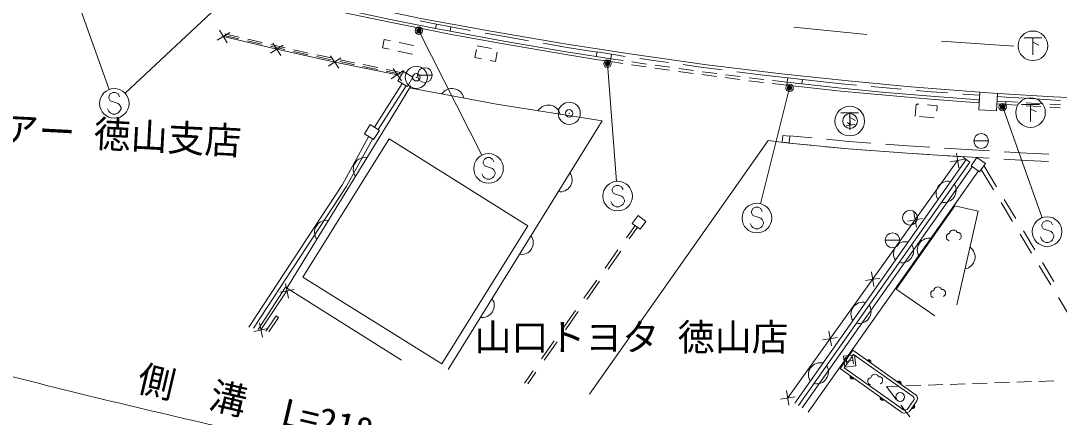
# Model space of a CAD drawing. Units: millimetres, scale not verified. Extents: x 40000 to 680000, y 20000 to 380000.
# Drawn here: x 204009 to 274254, y 234392 to 261188 of the extents above; entities that cross this region are included whole.
import ezdxf
from ezdxf.enums import TextEntityAlignment as Align

# ---------------------------------------------------------------- set-up
doc = ezdxf.new("R2010")
doc.units = ezdxf.units.MM
doc.header["$LTSCALE"] = 1000
doc.header["$PDMODE"] = 32
doc.header["$PDSIZE"] = 500
for name, color, linetype, lineweight in [('M-BGD', 7, 'Continuous', 13), ('M-BGD-EXST', 7, 'Continuous', 13), ('M-BMK-ROW', 30, 'Continuous', 13), ('M-STR-HTXT', 7, 'Continuous', 13), ('M-STR-STRC', 7, 'Continuous', 13)]:
    doc.layers.add(name, color=color, linetype=linetype, lineweight=lineweight)
doc.layers.add('M-BMK-HTXT', color=7, linetype='Continuous')
doc.styles.add('ＭＳ ゴシック', font='')
doc.styles.get('ＭＳ ゴシック').set_extended_font_data('MS Gothic')

msp = doc.modelspace()

# ---------------------------------------------------------------- linework, layer by layer
at = {"layer": 'M-BGD'}
for p, q in [((232122, 260967), (231032, 261184)), ((232065, 260672), (232120, 260967)), ((233110, 260783), (232122, 260967)), ((233056, 260488), (233110, 260783)), ((234435, 260539), (233110, 260783)), ((218142, 260395), (217289, 259873)), ((217455, 260561), (217976, 259707)), ((218755, 259964), (217781, 260192)), ((218779, 260082), (217805, 260309)), ((220337, 259717), (219363, 259945)), ((228479, 259357), (228596, 259922)), ((228596, 259922), (229010, 259836)), ((236744, 260115), (235419, 260358)), ((238358, 259838), (236744, 260115)), ((220313, 259600), (219339, 259827)), ((221873, 259245), (220897, 259466)), ((221750, 259532), (220908, 258994)), ((221897, 259363), (220922, 259583)), ((221060, 259684), (221598, 258842)), ((223458, 259010), (222482, 259231)), ((228935, 259262), (228479, 259357)), ((229598, 259714), (230577, 259510)), ((234731, 258701), (234830, 259241)), ((234879, 259503), (235862, 259321)), ((240958, 259391), (239344, 259668)), ((242988, 259076), (240958, 259391)), ((223434, 258893), (222458, 259113)), ((224998, 258558), (224020, 258767)), ((225022, 258676), (224044, 258884)), ((225660, 258678), (224827, 258126)), ((224967, 258819), (225520, 257985)), ((226532, 258354), (225609, 258551)), ((230491, 258938), (229523, 259140)), ((230494, 258948), (230491, 258938)), ((235175, 258619), (234731, 258701)), ((236125, 258444), (235765, 258510)), ((236240, 259067), (236125, 258444)), ((243899, 258427), (242911, 258582)), ((243930, 258624), (243901, 258426)), ((244754, 258501), (243930, 258624)), ((244896, 258783), (243975, 258921)), ((246806, 258497), (245885, 258635)), ((226507, 258237), (225585, 258433)), ((226563, 258225), (226507, 258237)), ((226587, 258343), (226532, 258354)), ((228131, 257904), (227151, 258105)), ((228155, 258021), (227175, 258222)), ((229722, 257700), (228742, 257901)), ((229899, 257819), (229066, 257266)), ((229206, 257959), (229759, 257126)), ((244731, 258302), (243901, 258426)), ((246314, 258065), (245325, 258213)), ((246336, 258264), (245347, 258412)), ((247824, 258358), (246806, 258497)), ((247898, 257843), (246907, 257979)), ((247921, 258042), (246930, 258178)), ((249506, 257826), (248515, 257961)), ((249834, 258083), (248815, 258223)), ((251458, 257875), (249834, 258083)), ((229698, 257583), (228718, 257783)), ((229518, 257123), (229889, 257752)), ((230163, 256743), (229518, 257123)), ((229889, 257752), (230534, 257372)), ((230534, 257372), (230163, 256743)), ((230842, 257515), (231842, 257515)), ((249484, 257627), (248493, 257762)), ((251070, 257420), (250078, 257548)), ((251093, 257619), (250101, 257747)), ((252657, 257216), (251665, 257344)), ((252680, 257415), (251688, 257543)), ((254073, 257538), (252450, 257747)), ((254013, 257042), (253252, 257140)), ((254037, 257241), (253275, 257339)), ((254267, 257215), (254037, 257241)), ((255891, 257332), (254073, 257538)), ((255857, 257034), (254863, 257147)), ((257102, 257192), (256887, 257215)), ((259526, 256934), (257102, 257192)), ((229809, 256952), (227941, 253992)), ((230068, 256799), (228195, 253832)), ((254244, 257016), (254013, 257042)), ((255834, 256835), (254841, 256948)), ((256832, 256718), (255833, 256835)), ((260541, 256839), (259526, 256934)), ((262551, 256649), (261536, 256745)), ((263571, 256563), (262551, 256649)), ((265587, 256395), (264567, 256480)), ((266726, 256310), (265587, 256395)), ((268862, 256151), (267723, 256236)), ((268840, 255852), (268825, 255652)), ((270669, 256030), (270066, 256065)), ((270651, 255730), (270639, 255531)), ((271427, 255679), (270651, 255730)), ((271906, 255948), (270671, 256030)), ((274349, 255810), (271906, 255948)), ((264511, 254741), (264580, 255562)), ((264580, 255562), (264755, 255547)), ((265353, 255498), (265993, 255444)), ((265993, 255444), (265964, 255088)), ((270639, 255531), (270036, 255566)), ((271420, 255479), (270638, 255531)), ((273017, 255385), (272019, 255441)), ((273024, 255585), (272026, 255641)), ((274323, 255311), (273616, 255351)), ((274334, 255510), (273623, 255551)), ((260140, 254140), (259937, 254316)), ((260140, 254140), (260062, 254775)), ((265791, 254635), (264795, 254718)), ((227255, 253550), (227649, 254176)), ((227649, 254176), (228273, 253782)), ((228273, 253782), (227879, 253157)), ((260438, 254176), (259842, 254103)), ((223089, 243859), (228923, 253203)), ((225772, 250117), (227541, 253335)), ((226030, 249963), (227804, 253190)), ((227879, 253157), (227255, 253550)), ((228923, 253203), (238317, 247338)), ((254555, 253091), (252269, 249830)), ((257477, 252774), (255978, 252921)), ((257523, 253272), (256027, 253419)), ((260014, 253028), (258518, 253175)), ((261504, 252918), (260014, 253028)), ((268472, 253064), (269472, 253064)), ((259971, 252530), (258472, 252677)), ((261466, 252420), (259971, 252530)), ((263957, 252236), (262463, 252346)), ((263991, 252735), (262501, 252845)), ((265466, 252142), (263957, 252236)), ((265498, 252641), (263991, 252735)), ((268004, 252485), (266496, 252579)), ((267461, 251254), (267298, 252240)), ((269532, 252396), (268004, 252485)), ((272059, 252249), (270530, 252338)), ((273554, 252181), (272059, 252249)), ((267379, 251747), (255887, 235694)), ((267957, 251810), (256367, 235351)), ((256612, 235178), (268202, 251637)), ((267974, 251986), (266464, 252080)), ((267873, 251829), (266886, 251665)), ((267957, 251810), (267731, 252001)), ((268202, 251637), (267957, 251810)), ((269504, 251897), (267974, 251986)), ((268294, 251376), (268689, 251944)), ((268689, 251944), (269262, 251546)), ((269262, 251546), (268867, 250977)), ((272033, 251750), (270502, 251839)), ((273531, 251682), (272033, 251750)), ((256862, 235030), (268371, 251322)), ((257271, 234741), (268782, 251037)), ((268867, 250977), (268294, 251376)), ((268972, 251129), (269802, 249755)), ((270020, 249975), (269160, 251398)), ((219444, 240478), (225772, 250117)), ((219755, 240406), (226030, 249963)), ((242472, 235958), (252269, 249830)), ((270319, 248899), (271095, 247616)), ((271313, 247835), (270537, 249119)), ((245367, 247493), (245765, 248021)), ((245765, 248021), (246295, 247621)), ((264588, 247241), (264425, 248227)), ((238317, 247338), (232483, 237994)), ((245559, 247348), (244979, 246521)), ((245897, 247094), (245367, 247493)), ((246295, 247621), (245897, 247094)), ((265000, 247816), (264013, 247652)), ((245168, 246442), (245719, 247228)), ((266632, 246664), (266622, 246582)), ((266622, 246582), (266632, 246503)), ((266665, 246728), (266632, 246664)), ((266719, 246775), (266665, 246728)), ((266796, 246805), (266719, 246775)), ((266836, 246810), (266796, 246805)), ((266849, 246872), (266836, 246810)), ((266864, 246914), (266849, 246872)), ((266898, 246959), (266864, 246914)), ((266973, 247008), (266898, 246959)), ((267030, 247035), (266973, 247008)), ((267109, 247045), (267030, 247035)), ((267191, 247035), (267109, 247045)), ((267278, 246985), (267191, 247035)), ((267325, 246931), (267278, 246985)), ((267352, 246873), (267325, 246931)), ((267392, 246878), (267352, 246873)), ((267474, 246868), (267392, 246878)), ((267538, 246836), (267474, 246868)), ((267585, 246781), (267538, 246836)), ((267615, 246704), (267585, 246781)), ((267625, 246625), (267615, 246704)), ((267615, 246543), (267625, 246625)), ((271612, 246760), (272388, 245476)), ((272606, 245695), (271830, 246979)), ((262476, 246354), (263476, 246354)), ((266632, 246503), (266662, 246426)), ((266662, 246426), (266731, 246354)), ((266731, 246354), (266815, 246324)), ((267490, 246407), (267565, 246456)), ((267565, 246456), (267615, 246543)), ((244405, 245703), (243543, 244475)), ((243732, 244396), (244593, 245624)), ((272905, 244620), (273681, 243336)), ((273898, 243555), (273123, 244839)), ((232483, 237994), (223089, 243859)), ((262127, 243802), (261140, 243639)), ((261715, 243227), (261552, 244214)), ((221914, 243175), (220072, 240332)), ((229770, 238242), (221914, 243175)), ((222113, 242443), (221916, 243423)), ((242969, 243656), (242107, 242428)), ((242296, 242349), (243157, 243577)), ((265801, 243068), (265786, 243026)), ((265836, 243113), (265801, 243068)), ((265911, 243162), (265836, 243113)), ((265968, 243189), (265911, 243162)), ((266047, 243199), (265968, 243189)), ((266129, 243189), (266047, 243199)), ((266216, 243139), (266129, 243189)), ((266263, 243085), (266216, 243139)), ((266290, 243028), (266263, 243085)), ((222014, 242933), (220256, 240290)), ((222504, 243032), (221524, 242835)), ((265570, 242818), (265560, 242736)), ((265560, 242736), (265570, 242657)), ((265603, 242882), (265570, 242818)), ((265570, 242657), (265599, 242580)), ((265599, 242580), (265669, 242508)), ((265657, 242929), (265603, 242882)), ((265734, 242959), (265657, 242929)), ((265669, 242508), (265753, 242478)), ((265774, 242964), (265734, 242959)), ((265786, 243026), (265774, 242964)), ((266330, 243032), (266290, 243028)), ((266411, 243022), (266330, 243032)), ((266476, 242990), (266411, 243022)), ((266428, 242561), (266502, 242610)), ((266523, 242935), (266476, 242990)), ((266502, 242610), (266552, 242697)), ((266553, 242858), (266523, 242935)), ((266552, 242697), (266562, 242779)), ((266562, 242779), (266553, 242858)), ((274198, 242480), (274973, 241196)), ((220583, 240215), (221281, 241255)), ((220792, 240167), (221447, 241143)), ((221447, 241143), (221281, 241255)), ((241533, 241610), (240671, 240382)), ((240860, 240303), (241721, 241531)), ((220746, 240389), (219765, 240192)), ((220354, 239800), (220157, 240780)), ((240097, 239563), (239235, 238335)), ((259254, 239789), (258267, 239626)), ((258842, 239214), (258679, 240201)), ((239424, 238256), (240285, 239484)), ((259430, 237679), (260298, 238913)), ((260298, 238913), (264503, 235937)), ((259665, 238517), (260409, 238609)), ((259756, 237773), (259665, 238517)), ((259708, 237727), (260346, 238634)), ((259734, 238278), (259736, 238312)), ((259741, 238236), (259734, 238278)), ((259736, 238312), (259747, 238349)), ((259842, 238421), (259738, 238274)), ((259741, 238309), (259810, 238407)), ((259755, 238204), (259741, 238236)), ((259743, 238249), (259867, 238426)), ((259892, 238430), (259747, 238224)), ((259747, 238349), (259775, 238388)), ((259778, 238173), (259755, 238204)), ((259758, 238209), (259910, 238425)), ((259929, 238419), (259770, 238193)), ((259775, 238388), (259805, 238411)), ((259950, 238419), (259778, 238173)), ((259805, 238411), (259837, 238425)), ((259887, 237940), (259832, 238387)), ((259837, 238425), (259879, 238432)), ((260306, 238218), (259859, 238163)), ((259879, 238432), (259914, 238430)), ((259914, 238430), (259950, 238419)), ((260334, 237995), (260278, 238442)), ((264367, 235789), (260346, 238634)), ((260409, 238609), (260501, 237864)), ((261257, 238234), (261288, 238256)), ((261503, 238061), (261257, 238234)), ((261503, 238082), (261278, 238242)), ((261288, 238256), (261320, 238270)), ((261293, 238253), (261509, 238100)), ((261514, 238119), (261308, 238264)), ((261320, 238270), (261362, 238278)), ((261334, 238268), (261510, 238144)), ((261506, 238169), (261359, 238273)), ((261362, 238278), (261397, 238275)), ((261394, 238270), (261491, 238201)), ((261397, 238275), (261433, 238264)), ((261433, 238264), (261472, 238236)), ((261472, 238236), (261495, 238206)), ((261495, 238206), (261509, 238174)), ((261509, 238174), (261516, 238132)), ((261516, 238132), (261514, 238097)), ((238661, 237517), (238080, 236690)), ((238298, 236652), (238849, 237438)), ((263519, 234783), (259430, 237679)), ((263620, 234957), (259708, 237727)), ((260501, 237864), (259756, 237773)), ((261514, 238097), (261503, 238061)), ((260102, 237122), (260105, 237157)), ((260109, 237080), (260102, 237122)), ((260104, 237135), (260310, 236989)), ((260105, 237157), (260116, 237193)), ((260285, 236985), (260109, 237110)), ((260124, 237048), (260109, 237080)), ((260325, 237001), (260110, 237153)), ((260113, 237085), (260260, 236981)), ((260116, 237193), (260361, 237020)), ((260116, 237171), (260341, 237012)), ((260146, 237017), (260124, 237048)), ((260225, 236983), (260127, 237053)), ((260185, 236990), (260146, 237017)), ((260222, 236978), (260185, 236990)), ((260256, 236976), (260222, 236978)), ((260298, 236983), (260256, 236976)), ((260330, 236997), (260298, 236983)), ((260361, 237020), (260330, 236997)), ((261316, 236916), (261306, 236834)), ((261306, 236834), (261316, 236754)), ((261348, 236980), (261316, 236916)), ((261316, 236754), (261345, 236677)), ((261403, 237027), (261348, 236980)), ((261480, 237057), (261403, 237027)), ((261520, 237061), (261480, 237057)), ((261532, 237123), (261520, 237061)), ((261547, 237166), (261532, 237123)), ((261582, 237210), (261547, 237166)), ((261656, 237260), (261582, 237210)), ((261714, 237287), (261656, 237260)), ((261793, 237297), (261714, 237287)), ((261875, 237287), (261793, 237297)), ((261961, 237237), (261875, 237287)), ((262009, 237182), (261961, 237237)), ((262036, 237125), (262009, 237182)), ((262075, 237130), (262036, 237125)), ((262157, 237120), (262075, 237130)), ((262222, 237087), (262157, 237120)), ((262269, 237033), (262222, 237087)), ((262248, 236708), (262298, 236795)), ((262298, 236956), (262269, 237033)), ((262308, 236876), (262298, 236956)), ((262298, 236795), (262308, 236876)), ((263298, 236790), (263329, 236812)), ((263543, 236617), (263298, 236790)), ((263544, 236638), (263319, 236798)), ((263329, 236812), (263361, 236826)), ((263334, 236809), (263549, 236656)), ((263555, 236675), (263349, 236820)), ((263361, 236826), (263403, 236833)), ((263374, 236824), (263551, 236700)), ((263546, 236725), (263399, 236829)), ((263403, 236833), (263437, 236831)), ((263434, 236826), (263532, 236757)), ((263437, 236831), (263474, 236820)), ((263474, 236820), (263513, 236792)), ((263513, 236792), (263536, 236762)), ((263536, 236762), (263550, 236730)), ((263550, 236730), (263557, 236688)), ((270883, 236747), (269884, 236713)), ((272383, 236797), (271383, 236763)), ((273882, 236847), (272882, 236814)), ((255969, 235201), (255806, 236187)), ((261345, 236677), (261414, 236605)), ((261414, 236605), (261499, 236575)), ((262174, 236658), (262248, 236708)), ((263388, 236495), (262565, 236468)), ((262565, 236468), (263232, 235598)), ((263554, 236653), (263543, 236617)), ((263557, 236688), (263554, 236653)), ((264887, 236545), (263887, 236512)), ((266386, 236596), (265387, 236562)), ((267885, 236646), (266886, 236613)), ((269384, 236696), (268385, 236663)), ((256381, 235776), (255394, 235612)), ((262143, 235677), (262145, 235712)), ((262150, 235635), (262143, 235677)), ((262145, 235712), (262157, 235748)), ((262145, 235690), (262350, 235545)), ((262325, 235540), (262149, 235665)), ((262366, 235556), (262150, 235708)), ((262164, 235603), (262150, 235635)), ((262153, 235640), (262300, 235536)), ((262156, 235727), (262381, 235567)), ((262157, 235748), (262401, 235575)), ((262186, 235572), (262164, 235603)), ((262265, 235539), (262167, 235608)), ((262225, 235545), (262186, 235572)), ((262262, 235534), (262225, 235545)), ((262297, 235531), (262262, 235534)), ((262339, 235538), (262297, 235531)), ((262371, 235552), (262339, 235538)), ((262401, 235575), (262371, 235552)), ((264392, 235519), (263975, 234922)), ((264578, 235436), (264118, 234778)), ((263536, 235201), (264145, 234407)), ((264262, 234984), (264434, 235230)), ((264298, 234973), (264262, 234984)), ((264283, 234984), (264442, 235210)), ((264333, 234971), (264298, 234973)), ((264453, 235195), (264301, 234978)), ((264320, 234973), (264464, 235180)), ((264375, 234978), (264333, 234971)), ((264468, 235154), (264345, 234977)), ((264370, 234982), (264473, 235129)), ((264407, 234993), (264375, 234978)), ((264471, 235094), (264402, 234996)), ((264437, 235015), (264407, 234993)), ((264434, 235230), (264456, 235200)), ((264465, 235055), (264437, 235015)), ((264456, 235200), (264471, 235168)), ((264476, 235091), (264465, 235055)), ((264471, 235168), (264478, 235126)), ((264478, 235126), (264476, 235091))]:
    msp.add_line(p, q, dxfattribs=at)
for points in [[(243930, 258624), (242942, 258780), (240910, 259095), (236692, 259819), (233056, 260488), (232065, 260672), (228900, 261303), (225311, 262063), (221153, 262990), (218973, 263499), (218382, 263641), (218334, 263447)], [(242911, 258582), (240877, 258898), (236657, 259623), (233019, 260291), (232027, 260476), (228860, 261107), (225269, 261867), (221108, 262795), (218927, 263305), (218335, 263447)], [(217715, 260134), (221329, 259263), (225243, 258402), (229483, 257542)], [(230400, 256796), (229467, 255250), (222007, 243116)], [(232923, 237627), (243330, 254424), (236180, 255557), (230288, 256657)], [(268840, 255852), (265563, 256095), (262524, 256350), (259496, 256636), (257070, 256893), (256855, 256917), (255857, 257034), (255833, 256835)], [(268825, 255652), (265547, 255896), (262506, 256151), (259476, 256437), (257049, 256695), (256834, 256718)], [(270651, 255730), (270048, 255766), (270036, 255566)], [(267731, 252001), (263957, 252236), (259971, 252530), (255978, 252921), (254555, 253091), (252269, 249830)], [(267328, 241997), (268779, 248311), (267193, 248677), (263224, 243053), (265844, 241239)]]:
    msp.add_lwpolyline(points, dxfattribs=at)
for points in [[(243970, 258931), (243922, 258626), (242942, 258780), (242990, 259085)], [(256885, 257222), (256849, 256917), (255857, 257034), (255893, 257339)], [(270003, 255097), (268818, 255168), (268889, 256354), (270074, 256283)], [(256024, 253385), (255982, 252949), (255523, 252993), (255564, 253429)]]:
    msp.add_lwpolyline(points, close=True, dxfattribs=at)
for centre, radius in [((231342, 257515), 500), ((260106, 254417), 500), ((268972, 253064), 500), ((264156, 247874), 500), ((262976, 246354), 500), ((263494, 235763), 300)]:
    msp.add_circle(centre, radius, dxfattribs=at)
for centre, radius, start, end in [((233177, 255800), 812, 12.0458, 146.80607), ((239706, 254682), 812, 13.61151, 148.37178), ((227312, 251149), 812, 81.03509, 215.79536), ((240494, 250440), 812, 260.83904, 35.59931), ((266736, 249533), 812, 77.46621, 212.22648), ((266470, 249720), 812, 257.46685, 32.22712), ((224694, 246890), 812, 81.03509, 215.79536), ((237861, 246190), 812, 260.83904, 35.59931), ((263857, 245445), 812, 77.46621, 212.22648), ((263591, 245632), 812, 257.46685, 32.22712), ((265464, 245685), 812, 77.41016, 212.17043), ((267749, 245224), 812, 279.67574, 54.43601), ((235228, 241940), 812, 260.83904, 35.59931), ((260978, 241357), 812, 77.46621, 212.22648), ((260712, 241544), 812, 257.46685, 32.22712), ((258099, 237269), 812, 77.46621, 212.22648), ((257833, 237456), 812, 257.46685, 32.22712), ((264281, 235645), 167, 311.39889, 59.11607), ((264357, 235659), 314, 314.62579, 62.34295), ((263821, 235099), 437, 226.30501, 312.68146), ((263817, 235138), 267, 222.67808, 306.24095)]:
    msp.add_arc(centre, radius, start, end, dxfattribs=at)
at = {"layer": 'M-BGD-EXST'}
for p, q in [((271874, 260046), (273074, 260046)), ((272474, 260046), (272474, 258896)), ((272474, 259746), (272874, 259546)), ((271713, 255532), (272913, 255532)), ((272313, 255532), (272313, 254382)), ((272313, 255232), (272713, 255032)), ((259483, 254958), (260683, 254958)), ((260083, 254958), (260083, 253808)), ((260083, 254658), (260483, 254458))]:
    msp.add_line(p, q, dxfattribs=at)
for centre in [(272474, 259496), (272313, 254982), (260083, 254408)]:
    msp.add_circle(centre, 1000, dxfattribs=at)
at = {"layer": 'M-BMK-ROW'}
for centre in [(230769, 257368), (241107, 254934)]:
    msp.add_circle(centre, 750, dxfattribs=at)
for p in [(230769, 257368), (241107, 254934)]:
    msp.add_point(p, dxfattribs=at)
at = {"layer": 'M-STR-HTXT'}
for p, q in [((206470, 266363), (209997, 256545)), ((218480, 263237), (211064, 256288)), ((230939, 260517), (235199, 252100)), ((243692, 258286), (244305, 250335)), ((256016, 256650), (254047, 248823)), ((270428, 255353), (273097, 247879))]:
    msp.add_line(p, q, dxfattribs=at)
for centre, radius in [((230939, 260517), 150), ((230939, 260517), 120), ((230939, 260517), 90), ((230939, 260517), 60), ((230939, 260517), 30), ((230939, 260517), 20), ((243692, 258286), 150), ((243692, 258286), 120), ((243692, 258286), 90), ((243692, 258286), 60), ((243692, 258286), 30), ((243692, 258286), 20), ((256016, 256650), 150), ((256016, 256650), 120), ((256016, 256650), 90), ((256016, 256650), 60), ((256016, 256650), 30), ((256016, 256650), 20), ((270428, 255353), 150), ((270428, 255353), 120), ((270428, 255353), 90), ((270428, 255353), 60), ((270428, 255353), 30), ((270428, 255353), 20)]:
    msp.add_circle(centre, radius, dxfattribs=at)
msp.add_spline([(134214, 260083), (151252, 253885), (168358, 247881), (185597, 242268), (203016, 237247), (220645, 233024)], degree=3, dxfattribs=at)
for p in [(230939, 260517), (243692, 258286), (256016, 256650), (270428, 255353)]:
    msp.add_point(p, dxfattribs=at)
at = {"layer": 'M-STR-STRC'}
for p, q in [((256307, 260757), (261246, 260269)), ((266288, 259814), (271183, 259468)), ((210062, 256240), (209971, 256058)), ((209971, 256058), (209971, 255967)), ((209971, 255967), (210062, 255786)), ((210244, 256331), (210062, 256240)), ((210062, 255786), (210607, 255604)), ((210425, 256331), (210244, 256331)), ((210607, 256240), (210425, 256331)), ((210698, 256058), (210607, 256240)), ((209971, 255058), (209880, 255240)), ((210062, 254967), (209971, 255058)), ((210607, 255604), (210698, 255513)), ((210698, 255058), (210607, 254967)), ((210698, 255513), (210789, 255331)), ((210789, 255240), (210698, 255058)), ((210789, 255331), (210789, 255240)), ((210244, 254876), (210062, 254967)), ((210425, 254876), (210244, 254876)), ((210607, 254967), (210425, 254876)), ((235378, 251845), (235287, 251663)), ((235287, 251663), (235287, 251572)), ((235287, 251572), (235378, 251390)), ((235560, 251936), (235378, 251845)), ((235741, 251936), (235560, 251936)), ((235923, 251845), (235741, 251936)), ((236014, 251663), (235923, 251845)), ((235287, 250663), (235196, 250845)), ((235378, 251390), (235923, 251208)), ((235923, 251208), (236014, 251117)), ((236014, 251117), (236105, 250936)), ((236105, 250845), (236014, 250663)), ((236105, 250936), (236105, 250845)), ((235378, 250572), (235287, 250663)), ((235560, 250481), (235378, 250572)), ((235741, 250481), (235560, 250481)), ((235923, 250572), (235741, 250481)), ((236014, 250663), (235923, 250572)), ((244109, 249974), (244019, 249792)), ((244019, 249792), (244019, 249701)), ((244019, 249701), (244109, 249519)), ((244291, 250065), (244109, 249974)), ((244109, 249519), (244655, 249338)), ((244473, 250065), (244291, 250065)), ((244655, 249974), (244473, 250065)), ((244746, 249792), (244655, 249974)), ((244019, 248792), (243928, 248974)), ((244109, 248701), (244019, 248792)), ((244291, 248610), (244109, 248701)), ((244655, 248701), (244473, 248610)), ((244655, 249338), (244746, 249247)), ((244746, 248792), (244655, 248701)), ((244746, 249247), (244837, 249065)), ((244837, 248974), (244746, 248792)), ((244837, 249065), (244837, 248974)), ((244473, 248610), (244291, 248610)), ((253530, 248489), (253439, 248307)), ((253439, 248307), (253439, 248216)), ((253439, 248216), (253530, 248035)), ((253712, 248580), (253530, 248489)), ((253530, 248035), (254076, 247853)), ((253894, 248580), (253712, 248580)), ((254076, 248489), (253894, 248580)), ((254167, 248307), (254076, 248489)), ((253439, 247307), (253349, 247489)), ((253530, 247216), (253439, 247307)), ((254076, 247853), (254167, 247762)), ((254167, 247307), (254076, 247216)), ((254167, 247762), (254258, 247580)), ((254258, 247489), (254167, 247307)), ((254258, 247580), (254258, 247489)), ((273161, 247574), (273070, 247392)), ((273070, 247392), (273070, 247301)), ((273070, 247301), (273161, 247120)), ((273342, 247665), (273161, 247574)), ((273524, 247665), (273342, 247665)), ((273706, 247574), (273524, 247665)), ((273797, 247392), (273706, 247574)), ((253712, 247126), (253530, 247216)), ((253894, 247126), (253712, 247126)), ((254076, 247216), (253894, 247126)), ((273070, 246392), (272979, 246574)), ((273161, 247120), (273706, 246938)), ((273706, 246938), (273797, 246847)), ((273797, 246847), (273888, 246665)), ((273888, 246574), (273797, 246392)), ((273888, 246665), (273888, 246574)), ((273161, 246301), (273070, 246392)), ((273342, 246210), (273161, 246301)), ((273524, 246210), (273342, 246210)), ((273706, 246301), (273524, 246210)), ((273797, 246392), (273706, 246301))]:
    msp.add_line(p, q, dxfattribs=at)
for points in [[(218501, 264125), (221349, 263462), (226581, 262280), (231065, 261347), (235795, 260478), (240822, 259632), (245043, 258972), (250412, 258216), (255466, 257594), (259983, 257124), (264225, 256729), (268871, 256363)], [(270098, 256277), (273875, 256047), (278325, 255854), (282441, 255731), (287345, 255654), (292756, 255650), (297055, 255706), (301914, 255841), (306363, 256018), (310754, 256257), (314695, 256530), (318674, 256860), (322691, 257264), (326807, 257741), (331766, 258367), (335773, 258926), (339465, 259484), (342644, 260016), (345189, 260477)]]:
    msp.add_lwpolyline(points, dxfattribs=at)
for centre in [(210335, 255604), (235650, 251208), (244382, 249338), (253803, 247853), (273433, 246938)]:
    msp.add_circle(centre, 1000, dxfattribs=at)

# ---------------------------------------------------------------- texts
at = {"layer": 'M-BMK-HTXT', "style": 'ＭＳ ゴシック'}
msp.add_text('(株)イワミツアー 徳山支店', height=1833, rotation=357.018, dxfattribs=at).set_placement((203268, 252401), align=Align.BOTTOM_CENTER)
msp.add_text('山口トヨタ 徳山店', height=1833, dxfattribs=at).set_placement((234699, 238333), align=Align.BOTTOM_LEFT)
at = {"layer": 'M-STR-HTXT', "style": 'ＭＳ ゴシック'}
msp.add_text('側\u3000溝\u3000L=218.0', height=1833, rotation=346.75, dxfattribs=at).set_placement((220760, 233511), align=Align.BOTTOM_CENTER)

doc.saveas('drawing.dxf')
